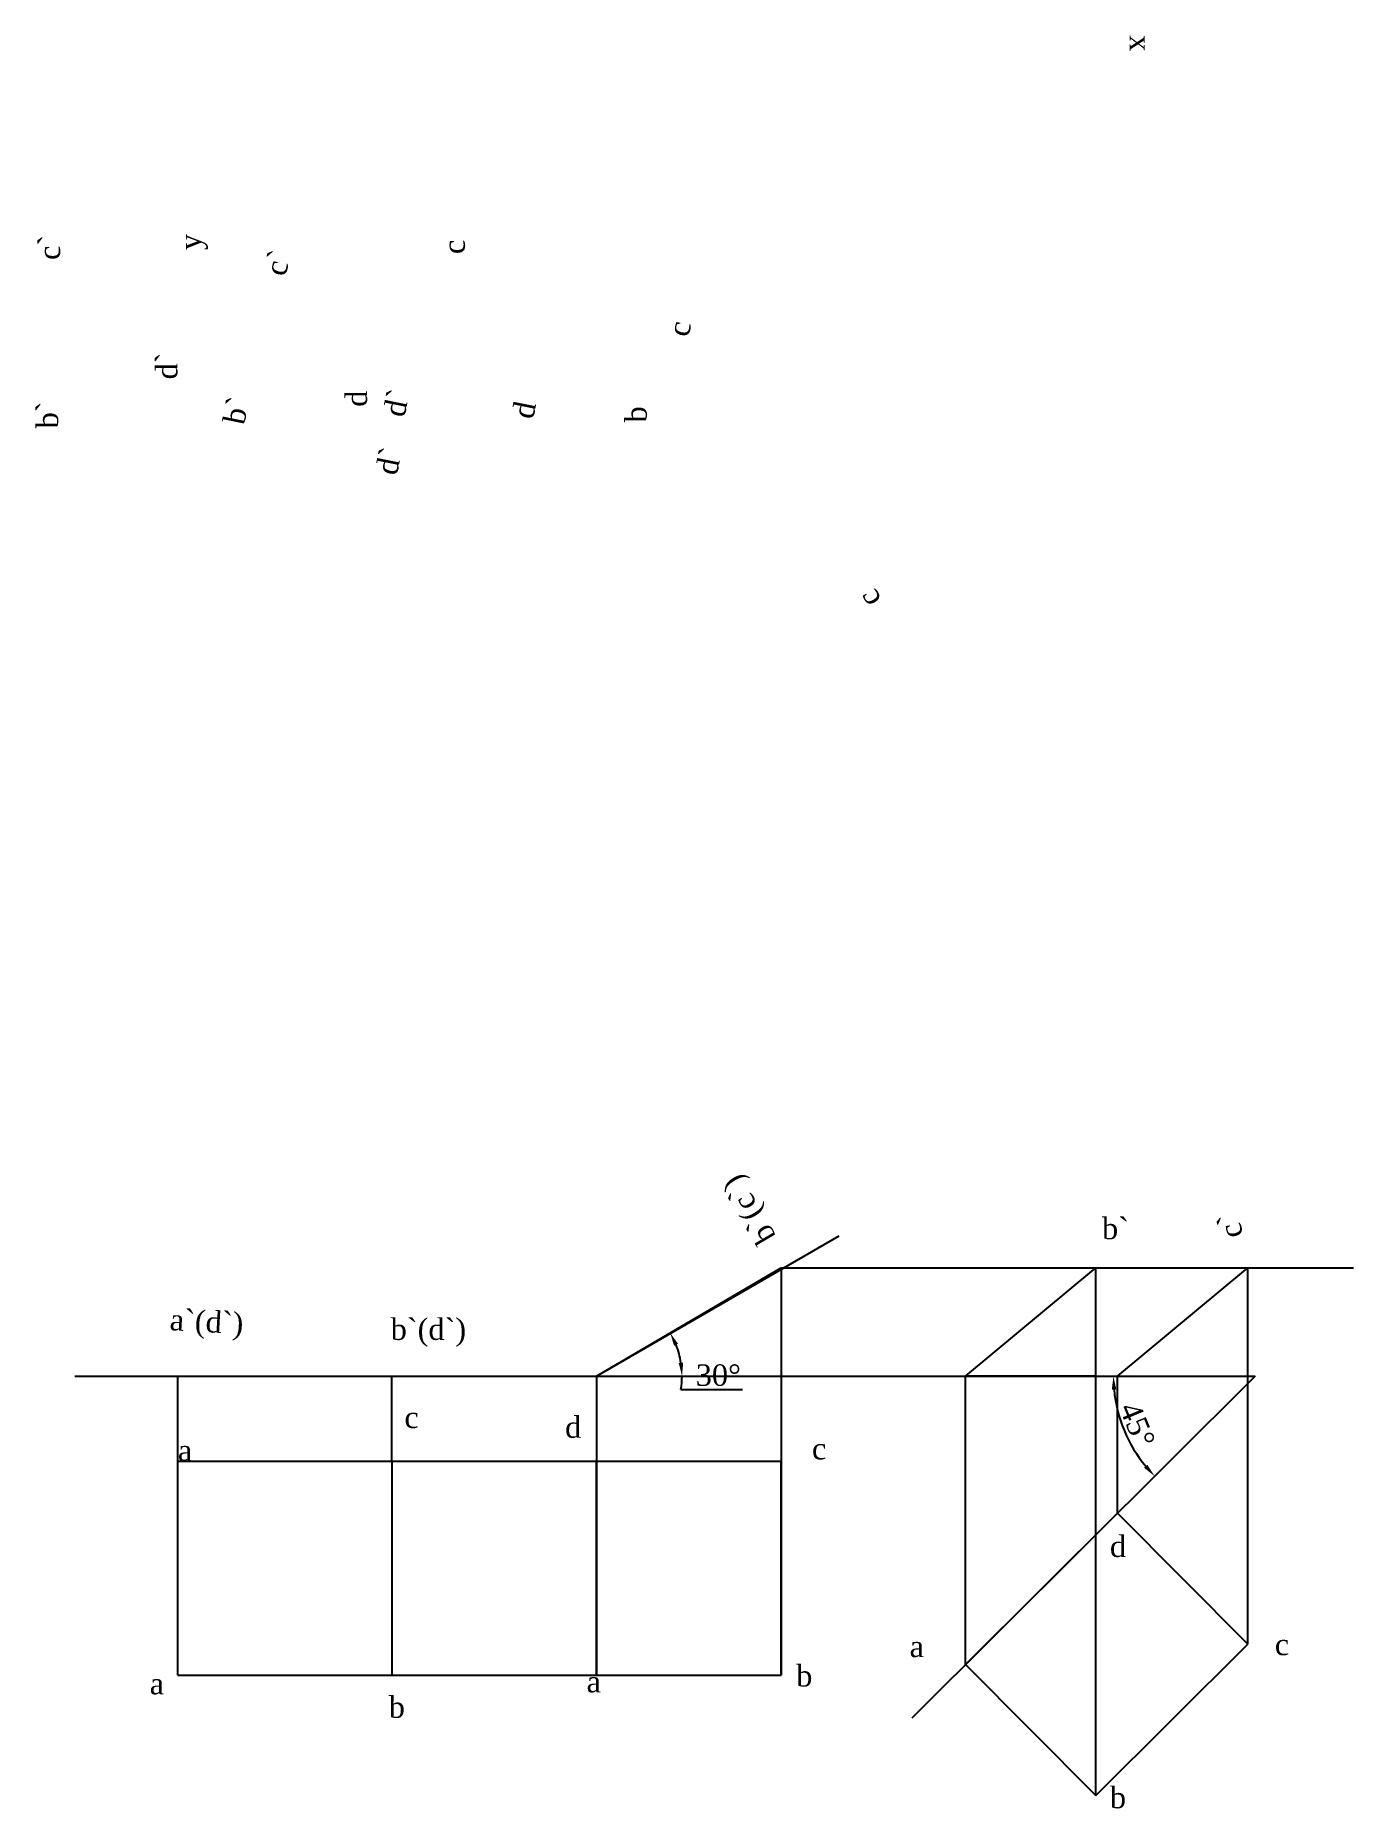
# Paper-space layout 'Layout6' of a CAD drawing. Header units: millimetres. Extents: x 11 to 257, y 15 to 346.
import ezdxf

# ---------------------------------------------------------------- set-up
doc = ezdxf.new("R2010")
doc.units = ezdxf.units.MM
doc.layers.add('PROJECTION LINE', color=250, linetype='Continuous')
doc.styles.get("Standard").update_dxf_attribs({"font": 'times.ttf', "height": 4})
doc.dimstyles.new('ISO-25', dxfattribs={"dimtxt": 2.5, "dimasz": 2.5, "dimexe": 1.25, "dimexo": 0.625, "dimtad": 1, "dimtoh": 1, "dimtxsty": 'Standard', "dimcen": 2.5, "dimadec": 0, "dimazin": 0, "dimtfac": 1, "dimtmove": 0, "dimatfit": 3, "dimfxl": 1, "dimarcsym": 0})

# ---------------------------------------------------------------- blocks, each defined once
blk = doc.blocks.new('*D38')
at = {"layer": 'Defpoints', "color": 0, "transparency": 16777216}
for p in [(150.23, 116.02), (130.74, 101.32), (18.29, 95.78), (115.73, 95.78), (238.8, 95.78)]:
    blk.add_point(p, dxfattribs=at)
at = {"layer": 'PROJECTION LINE', "color": 0, "lineweight": -2, "transparency": 16777216}
blk.add_line((131.53, 93.29), (143, 93.29), dxfattribs=at)
for start, end in [(8.9618, 21.437), (351.0382, 360)]:
    blk.add_arc((115.73, 95.78), 16, start, end, dxfattribs=at)
at = {"layer": 'PROJECTION LINE', "color": 0, "transparency": 16777216}
for points in [[(130.24, 101.44), (130.99, 101.81), (129.53, 103.87)], [(131.95, 98.3), (131.11, 98.24), (131.73, 95.78)]]:
    blk.add_solid(points, dxfattribs=at)
at = {"layer": 'PROJECTION LINE', "color": 0, "transparency": 16777216, "insert": (138.52, 95.95), "char_height": 4, "attachment_point": 5}
blk.add_mtext('30°', dxfattribs=at)
blk = doc.blocks.new('*D40')
at = {"layer": 'Defpoints', "color": 0, "transparency": 16777216}
for p in [(18.29, 95.78), (238.8, 95.78), (238.8, 95.78), (213.22, 88.95), (174.63, 31.93)]:
    blk.add_point(p, dxfattribs=at)
at = {"layer": 'PROJECTION LINE', "color": 0, "lineweight": -2, "transparency": 16777216}
blk.add_arc((238.8, 95.78), 26.48, 185.4119, 219.4478, dxfattribs=at)
at = {"layer": 'PROJECTION LINE', "color": 0, "transparency": 16777216}
for points in [[(212.02, 93.26), (212.85, 93.3), (212.32, 95.78)], [(218.66, 79.24), (218.04, 78.68), (220.03, 77.1)]]:
    blk.add_solid(points, dxfattribs=at)
at = {"layer": 'PROJECTION LINE', "color": 0, "transparency": 16777216, "insert": (216.78, 86.69), "char_height": 4, "attachment_point": 5, "rotation": 292.4298}
blk.add_mtext('45°', dxfattribs=at)

psp = doc.layouts.new('Layout6')

# ---------------------------------------------------------------- linework, layer by layer
at = {"layer": 'PROJECTION LINE'}
for p, q in [((115.726, 95.779), (161.114, 121.983)), ((115.726, 95.779), (150.227, 116.019)), ((150.227, 116.019), (150.227, 39.922)), ((150.227, 116.019), (257.177, 116.019)), ((184.716, 95.779), (209.052, 116.019)), ((184.716, 95.779), (209.052, 116.019)), ((209.052, 17.507), (209.052, 116.019)), ((209.052, 116.019), (237.406, 116.019)), ((209.052, 116.019), (237.406, 116.019)), ((213.069, 95.779), (237.406, 116.019)), ((237.406, 45.722), (237.406, 116.019)), ((18.292, 95.779), (238.796, 95.779)), ((37.546, 79.922), (37.546, 95.779)), ((37.546, 95.779), (77.546, 95.779)), ((77.546, 79.922), (77.546, 95.779)), ((115.726, 95.779), (115.726, 39.922)), ((238.796, 95.779), (174.634, 31.93)), ((184.716, 41.963), (184.716, 95.779)), ((209.052, 95.779), (184.716, 95.779)), ((209.052, 95.779), (184.716, 95.779)), ((213.069, 70.178), (213.069, 95.779)), ((37.546, 39.922), (37.546, 79.922)), ((37.546, 79.922), (77.546, 79.922)), ((77.546, 79.922), (77.546, 39.922)), ((77.546, 79.922), (150.227, 79.922)), ((115.726, 79.922), (150.227, 79.922)), ((115.726, 39.922), (115.726, 79.922)), ((150.227, 39.922), (150.227, 79.922)), ((184.716, 41.963), (213.069, 70.178)), ((213.069, 70.178), (237.406, 45.722)), ((209.052, 17.507), (237.406, 45.722)), ((237.406, 45.722), (237.406, 45.722)), ((237.406, 45.722), (237.406, 45.722)), ((37.546, 39.922), (77.546, 39.922)), ((77.546, 39.922), (150.227, 39.922)), ((115.726, 39.922), (150.227, 39.922)), ((184.716, 41.963), (209.052, 17.507))]:
    psp.add_line(p, q, dxfattribs=at)

# ---------------------------------------------------------------- texts
for s, rotation, p in [('x', 270, (215.35, 346.198)), ('c`', 90, (15.556, 304.219)), ('y', 90, (41.854, 306.047)), ('c`', 78.67965, (57.693, 301.044)), ('c', 90, (91.162, 305.316)), ('c', 78.67965, (132.937, 289.694)), ('d`', 90, (37.471, 281.918)), ('b`', 78.67965, (49.909, 273.275)), ('d', 90, (72.9, 276.8)), ('d`', 78.67965, (79.866, 274.702)), ('b`', 90, (15.191, 272.778)), ('d', 78.67965, (103.902, 274.345)), ('b', 90, (125.13, 273.875)), ('d`', 78.67965, (78.435, 263.851)), ('c', 120.39878, (169.097, 240.832)), ('b`(c`)', 120.39878, (149.407, 121.928)), ('c`', 104.04896, (236.601, 122.098)), ('a`(d`)', 356.82317, (35.951, 104.377))]:
    psp.add_text(s, height=4, rotation=rotation, dxfattribs=at).set_placement(p)
for s, p in [('b`', (210.193, 121.365)), ('b`(d`)', (77.308, 102.549)), ('c', (79.87, 86.095)), ('d', (109.881, 84.267)), ('a', (37.546, 79.922)), ('c', (155.995, 80.245)), ('d', (211.66, 62.004)), ('c', (242.469, 43.682)), ('a', (174.249, 43.316)), ('b', (153.067, 37.831)), ('a', (32.291, 36.368)), ('a', (113.906, 36.734)), ('b', (76.942, 31.981)), ('b', (211.66, 15.101))]:
    psp.add_text(s, height=4, dxfattribs=at).set_placement(p)

# ---------------------------------------------------------------- dimensions: what is measured, and where the dimension line sits
for base, line1, picture, middle in [((130.735, 101.321), ((115.726, 95.779), (150.227, 116.019)), '*D38', (138.517, 95.946)), ((213.215, 88.947), ((238.796, 95.779), (174.634, 31.93)), '*D40', (216.78, 86.691))]:
    dim = psp.add_angular_dim_2l(base=base, line1=line1, line2=((18.292, 95.779), (238.796, 95.779)), dimstyle='ISO-25', dxfattribs=at)
    dim.commit()
    dim.dimension.update_dxf_attribs({"geometry": picture, "text_midpoint": middle})

doc.saveas('drawing.dxf')
